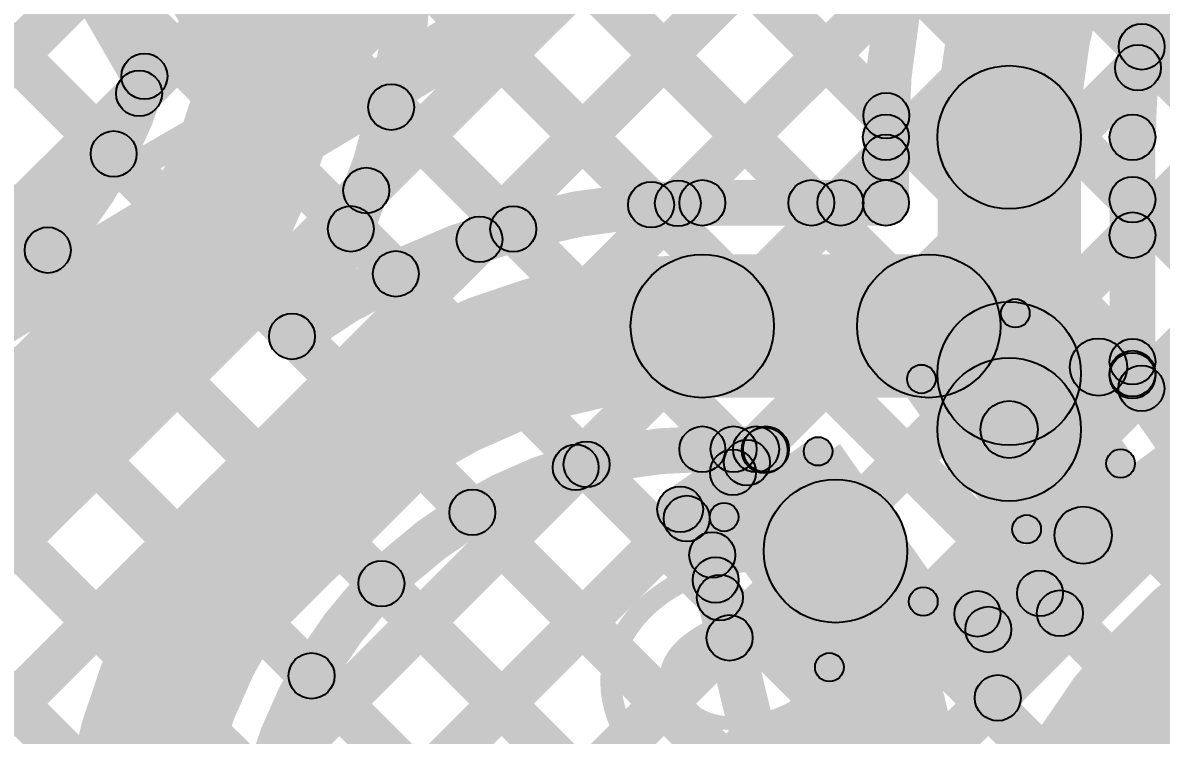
# Model space of a CAD drawing. Header units: millimetres. Extents: x -2.17 to 2.17, y -2.17 to 2.17.
# Drawn here: x 0.5701 to 0.7687, y -1.099 to -0.9746 of the extents above; entities that cross this region are included whole.
import ezdxf

# ---------------------------------------------------------------- set-up
doc = ezdxf.new("R2010")
doc.units = ezdxf.units.MM
doc.header["$MEASUREMENT"] = 0
for name, color, linetype in [('BottomLayer', 5, 'Continuous'), ('Mechanical2', 216, 'Continuous'), ('TopLayer', 1, 'Continuous'), ('TopOverlay', 2, 'Continuous'), ('TopPaste', 8, 'Continuous'), ('TopSolder', 216, 'Continuous')]:
    doc.layers.add(name, color=color, linetype=linetype)

# ---------------------------------------------------------------- blocks, each defined once
blk = doc.blocks.new('C__0402_20')
at = {"layer": 'TopLayer'}
for points in [[(-0.0275, -0.0125), (-0.0275, 0.0125), (-0.0095, 0.0125), (-0.0095, -0.0125)], [(0.0095, -0.0125), (0.0095, 0.0125), (0.0275, 0.0125), (0.0275, -0.0125)]]:
    blk.add_hatch(color=1, dxfattribs=at).paths.add_polyline_path(points)
at = {"layer": 'TopOverlay'}
h = blk.add_hatch(color=2, dxfattribs=at)
edge = h.paths.add_edge_path()
edge.add_arc((-0.031, 0.016), 0.0025, 0, 360)
h = blk.add_hatch(color=2, dxfattribs=at)
edge = h.paths.add_edge_path()
edge.add_arc((-0.031, 0.016), 0.0025, 0, 360)
for points in [[(-0.011, 0.0185), (-0.011, 0.0135), (-0.031, 0.0135), (-0.031, 0.0185)], [(0.031, 0.0185), (0.031, 0.0135), (0.011, 0.0135), (0.011, 0.0185)], [(-0.0285, -0.016), (-0.0335, -0.016), (-0.0335, 0.016), (-0.0285, 0.016)], [(0.0335, -0.016), (0.0285, -0.016), (0.0285, 0.016), (0.0335, 0.016)], [(-0.011, -0.0135), (-0.011, -0.0185), (-0.031, -0.0185), (-0.031, -0.0135)], [(0.031, -0.0135), (0.031, -0.0185), (0.011, -0.0185), (0.011, -0.0135)]]:
    blk.add_hatch(color=2, dxfattribs=at).paths.add_polyline_path(points)
h = blk.add_hatch(color=2, dxfattribs=at)
edge = h.paths.add_edge_path()
edge.add_arc((-0.011, 0.016), 0.0025, 0, 360)
h = blk.add_hatch(color=2, dxfattribs=at)
edge = h.paths.add_edge_path()
edge.add_arc((0.011, 0.016), 0.0025, 0, 360)
h = blk.add_hatch(color=2, dxfattribs=at)
edge = h.paths.add_edge_path()
edge.add_arc((0.031, 0.016), 0.0025, 0, 360)
h = blk.add_hatch(color=2, dxfattribs=at)
edge = h.paths.add_edge_path()
edge.add_arc((0.031, 0.016), 0.0025, 0, 360)
h = blk.add_hatch(color=2, dxfattribs=at)
edge = h.paths.add_edge_path()
edge.add_arc((-0.031, -0.016), 0.0025, 0, 360)
h = blk.add_hatch(color=2, dxfattribs=at)
edge = h.paths.add_edge_path()
edge.add_arc((-0.031, -0.016), 0.0025, 0, 360)
h = blk.add_hatch(color=2, dxfattribs=at)
edge = h.paths.add_edge_path()
edge.add_arc((-0.011, -0.016), 0.0025, 0, 360)
h = blk.add_hatch(color=2, dxfattribs=at)
edge = h.paths.add_edge_path()
edge.add_arc((0.011, -0.016), 0.0025, 0, 360)
h = blk.add_hatch(color=2, dxfattribs=at)
edge = h.paths.add_edge_path()
edge.add_arc((0.031, -0.016), 0.0025, 0, 360)
h = blk.add_hatch(color=2, dxfattribs=at)
edge = h.paths.add_edge_path()
edge.add_arc((0.031, -0.016), 0.0025, 0, 360)
at = {"layer": 'TopPaste'}
for points in [[(-0.0275, -0.0125), (-0.0275, 0.0125), (-0.0095, 0.0125), (-0.0095, -0.0125)], [(0.0095, -0.0125), (0.0095, 0.0125), (0.0275, 0.0125), (0.0275, -0.0125)]]:
    blk.add_hatch(color=8, dxfattribs=at).paths.add_polyline_path(points)
at = {"layer": 'TopSolder'}
for points in [[(-0.02986, -0.01486), (-0.02986, 0.01486), (-0.00714, 0.01486), (-0.00714, -0.01486)], [(0.00714, -0.01486), (0.00714, 0.01486), (0.02986, 0.01486), (0.02986, -0.01486)]]:
    blk.add_hatch(color=216, dxfattribs=at).paths.add_polyline_path(points)
at = {"layer": 'TopOverlay'}
for centre in [(-0.031, 0.016), (-0.031, 0.016), (-0.011, 0.016), (0.011, 0.016), (0.031, 0.016), (0.031, 0.016), (-0.031, -0.016), (-0.031, -0.016), (-0.011, -0.016), (0.011, -0.016), (0.031, -0.016), (0.031, -0.016)]:
    blk.add_circle(centre, 0.0025, dxfattribs=at)
blk = doc.blocks.new('WS2812B_M____225')
at = {"layer": 'TopOverlay'}
blk.add_hatch(color=2, dxfattribs=at).paths.add_polyline_path([(-0.07, -0.0725), (-0.07, -0.0675), (0.07, -0.0675), (0.07, -0.0725)])
at = {"layer": 'TopSolder'}
blk.add_hatch(color=216, dxfattribs=at).paths.add_polyline_path([(0.03104, -0.00742), (0.09809, -0.00742), (0.09809, -0.05479), (0.03104, -0.05479)])

msp = doc.modelspace()

# ---------------------------------------------------------------- hatches: boundary and pattern name
at = {"layer": 'BottomLayer'}
for points in [[(0.50465, -0.86528), (0.51031, -0.85962), (0.79008, -1.13939), (0.78442, -1.14505)], [(0.34549, -1.35066), (0.33983, -1.345), (0.82305, -0.86178), (0.82871, -0.86744)], [(0.34549, -1.32238), (0.33983, -1.31672), (0.79477, -0.86178), (0.80042, -0.86744)], [(0.34549, -1.29409), (0.33983, -1.28843), (0.76648, -0.86178), (0.77214, -0.86744)], [(0.34549, -1.43551), (0.33983, -1.42986), (0.9079, -0.86178), (0.91356, -0.86744)], [(0.34549, -1.4638), (0.33983, -1.45814), (0.93619, -0.86178), (0.94185, -0.86744)], [(0.34549, -1.37894), (0.33983, -1.37329), (0.85134, -0.86178), (0.85699, -0.86744)], [(0.34549, -1.40723), (0.33983, -1.40157), (0.87962, -0.86178), (0.88528, -0.86744)], [(0.34549, -1.26581), (0.33983, -1.26015), (0.7382, -0.86178), (0.74386, -0.86744)], [(0.56043, -1.02258), (0.55477, -1.01693), (0.70991, -0.86178), (0.71557, -0.86744)], [(0.56043, -0.9943), (0.55477, -0.98864), (0.68163, -0.86178), (0.68729, -0.86744)], [(0.59257, -0.86834), (0.59823, -0.86269), (0.85932, -1.12378), (0.85366, -1.12944)], [(0.61995, -0.86744), (0.62561, -0.86178), (0.93283, -1.169), (0.92717, -1.17466)], [(0.64823, -0.86744), (0.65389, -0.86178), (0.93283, -1.14072), (0.92717, -1.14638)], [(0.54259, -0.87494), (0.54825, -0.86928), (0.79938, -1.12041), (0.79372, -1.12606)], [(0.57045, -0.87451), (0.57611, -0.86885), (0.83104, -1.12378), (0.82538, -1.12944)], [(0.34549, -1.49208), (0.33983, -1.48642), (0.92717, -0.89908), (0.93283, -0.90474)], [(0.34549, -1.52037), (0.33983, -1.51471), (0.92717, -0.92737), (0.93283, -0.93303)], [(0.55477, -0.94368), (0.56043, -0.93802), (0.86283, -1.24043), (0.85717, -1.24608)], [(0.55477, -0.97197), (0.56043, -0.96631), (0.86283, -1.26871), (0.85717, -1.27437)], [(0.55477, -1.00025), (0.56043, -0.99459), (0.99712, -1.43128), (0.99146, -1.43694)], [(0.49954, -1.02987), (0.5052, -1.02422), (0.91226, -1.43128), (0.90661, -1.43694)], [(0.52782, -1.02987), (0.53348, -1.02422), (0.94055, -1.43128), (0.93489, -1.43694)], [(0.55477, -1.02853), (0.56043, -1.02288), (0.96883, -1.43128), (0.96317, -1.43694)]]:
    msp.add_hatch(color=5, dxfattribs=at).paths.add_polyline_path(points)
at = {"layer": 'TopLayer'}
for points in [[(0.49144, -0.90864), (0.4971, -0.90298), (0.5888, -0.99468), (0.58314, -1.00034)], [(0.76648, -1.01452), (0.76083, -1.00886), (0.8564, -0.91328), (0.86206, -0.91894)], [(0.76743, -0.98529), (0.76177, -0.97963), (0.82717, -0.91423), (0.83283, -0.91989)], [(0.558, -0.9342), (0.56493, -0.9302), (0.59481, -0.98196), (0.58788, -0.98596)], [(0.76804, -1.04125), (0.76238, -1.03559), (0.85629, -0.94168), (0.86195, -0.94734)], [(0.6526, -1.01526), (0.64694, -1.00961), (0.69979, -0.95676), (0.70545, -0.96242)], [(0.63285, -1.00673), (0.62719, -1.00107), (0.66998, -0.95828), (0.67564, -0.96394)], [(0.65988, -0.96394), (0.66554, -0.95828), (0.71048, -1.00323), (0.70482, -1.00888)], [(0.68794, -0.96372), (0.6936, -0.95806), (0.72354, -0.988), (0.71788, -0.99366)], [(0.63588, -0.96822), (0.64154, -0.96257), (0.68253, -1.00355), (0.67687, -1.00921)], [(0.52438, -0.96986), (0.53004, -0.9642), (0.57731, -1.01147), (0.57165, -1.01713)], [(0.55011, -1.00462), (0.54445, -0.99896), (0.57891, -0.9645), (0.58457, -0.97016)], [(0.68719, -1.00896), (0.68153, -1.0033), (0.72111, -0.96372), (0.72677, -0.96938)], [(0.76243, -0.98164), (0.76809, -0.97598), (0.82613, -1.03402), (0.82048, -1.03968)], [(0.54385, -1.03917), (0.53819, -1.03351), (0.58758, -0.98412), (0.59324, -0.98978)], [(0.63154, -0.99217), (0.6372, -0.98651), (0.65847, -1.00779), (0.65282, -1.01344)], [(0.72465, -1.00605), (0.71665, -1.00605), (0.71665, -0.99461), (0.72465, -0.99461)], [(0.75465, -1.03584), (0.72965, -1.03584), (0.72965, -0.99461), (0.75465, -0.99461)], [(0.76765, -1.03584), (0.75965, -1.03584), (0.75965, -0.99461), (0.76765, -0.99461)], [(0.71555, -1.00888), (0.70989, -1.00323), (0.71783, -0.99529), (0.72348, -1.00095)], [(0.68863, -1.01005), (0.68863, -1.00205), (0.72065, -1.00205), (0.72065, -1.01005)], [(0.76083, -1.00832), (0.76648, -1.00266), (0.8038, -1.03997), (0.79814, -1.04563)], [(0.6245, -1.01341), (0.63016, -1.00776), (0.63801, -1.01561), (0.63236, -1.02127)], [(0.68863, -1.04005), (0.68863, -1.01505), (0.72811, -1.01505), (0.72811, -1.04005)], [(0.74502, -1.04969), (0.73929, -1.0415), (0.75485, -1.0306), (0.76059, -1.03879)], [(0.76083, -1.0366), (0.76648, -1.03094), (0.78462, -1.04908), (0.77896, -1.05473)], [(0.76038, -1.0385), (0.76693, -1.03391), (0.77947, -1.05182), (0.77292, -1.05641)], [(0.75465, -1.0456), (0.72965, -1.0456), (0.72965, -1.03584), (0.75465, -1.03584)], [(0.73806, -1.04846), (0.74625, -1.04273), (0.75916, -1.06116), (0.75096, -1.0669)], [(0.68706, -1.06281), (0.68247, -1.05626), (0.6972, -1.04594), (0.70179, -1.0525)], [(0.68863, -1.05305), (0.68863, -1.04505), (0.69973, -1.04505), (0.69973, -1.05305)], [(0.6968, -1.05592), (0.69114, -1.05026), (0.69518, -1.04623), (0.70083, -1.05188)], [(0.69126, -1.05188), (0.69691, -1.04623), (0.69924, -1.04855), (0.69358, -1.05421)], [(0.61612, -1.10831), (0.61047, -1.10265), (0.66372, -1.04939), (0.66938, -1.05505)], [(0.66561, -1.05452), (0.67127, -1.04887), (0.69452, -1.07212), (0.68886, -1.07777)], [(0.74081, -1.08377), (0.73622, -1.07722), (0.7739, -1.05084), (0.77849, -1.05739)], [(0.6457, -1.0629), (0.65136, -1.05724), (0.70353, -1.10941), (0.69787, -1.11507)], [(0.68149, -1.06183), (0.68805, -1.05724), (0.69363, -1.06522), (0.68708, -1.06981)], [(0.61519, -1.13753), (0.60953, -1.13187), (0.68308, -1.05833), (0.68873, -1.06398)], [(0.6997, -1.06975), (0.724, -1.06388), (0.74907, -1.16768), (0.72477, -1.17355)], [(0.62984, -1.07532), (0.6355, -1.06967), (0.69956, -1.13373), (0.6939, -1.13938)], [(0.68706, -1.07281), (0.69483, -1.07093), (0.71046, -1.13561), (0.70268, -1.13749)], [(0.74468, -1.07703), (0.75034, -1.07137), (0.75381, -1.07484), (0.74816, -1.0805)], [(0.73334, -1.08007), (0.73989, -1.07549), (0.74179, -1.0782), (0.73524, -1.08279)], [(0.73272, -1.07872), (0.7405, -1.07684), (0.74404, -1.0915), (0.73627, -1.09338)], [(0.63809, -1.14291), (0.63243, -1.13726), (0.69056, -1.07913), (0.69621, -1.08479)], [(0.61765, -1.09142), (0.62331, -1.08576), (0.67127, -1.13373), (0.66562, -1.13938)]]:
    msp.add_hatch(color=1, dxfattribs=at).paths.add_polyline_path(points)
h = msp.add_hatch(color=1, dxfattribs=at)
edge = h.paths.add_edge_path()
edge.add_arc((0.76526, -0.97881), 0.004, 0, 360)
h = msp.add_hatch(color=1, dxfattribs=at)
edge = h.paths.add_edge_path()
edge.add_arc((0.7646, -0.98246), 0.004, 0, 360)
h = msp.add_hatch(color=1, dxfattribs=at)
edge = h.paths.add_edge_path()
edge.add_arc((0.59134, -0.98396), 0.004, 0, 360)
h = msp.add_hatch(color=1, dxfattribs=at)
edge = h.paths.add_edge_path()
edge.add_arc((0.59134, -0.98396), 0.004, 0, 360)
h = msp.add_hatch(color=1, dxfattribs=at)
edge = h.paths.add_edge_path()
edge.add_arc((0.74215, -0.99461), 0.0125, 0, 360)
h = msp.add_hatch(color=1, dxfattribs=at)
edge = h.paths.add_edge_path()
edge.add_arc((0.74215, -0.99461), 0.0125, 0, 360)
h = msp.add_hatch(color=1, dxfattribs=at)
edge = h.paths.add_edge_path()
edge.add_arc((0.59041, -0.98695), 0.004, 0, 360)
h = msp.add_hatch(color=1, dxfattribs=at)
edge = h.paths.add_edge_path()
edge.add_arc((0.63437, -0.98934), 0.004, 0, 360)
h = msp.add_hatch(color=1, dxfattribs=at)
edge = h.paths.add_edge_path()
edge.add_arc((0.72071, -0.99083), 0.004, 0, 360)
h = msp.add_hatch(color=1, dxfattribs=at)
edge = h.paths.add_edge_path()
edge.add_arc((0.72065, -0.99461), 0.004, 0, 360)
h = msp.add_hatch(color=1, dxfattribs=at)
edge = h.paths.add_edge_path()
edge.add_arc((0.72065, -0.99461), 0.004, 0, 360)
h = msp.add_hatch(color=1, dxfattribs=at)
edge = h.paths.add_edge_path()
edge.add_arc((0.76365, -0.99461), 0.004, 0, 360)
h = msp.add_hatch(color=1, dxfattribs=at)
edge = h.paths.add_edge_path()
edge.add_arc((0.76365, -0.99461), 0.004, 0, 360)
h = msp.add_hatch(color=1, dxfattribs=at)
edge = h.paths.add_edge_path()
edge.add_arc((0.58597, -0.99751), 0.004, 0, 360)
h = msp.add_hatch(color=1, dxfattribs=at)
edge = h.paths.add_edge_path()
edge.add_arc((0.72065, -0.99812), 0.004, 0, 360)
h = msp.add_hatch(color=1, dxfattribs=at)
edge = h.paths.add_edge_path()
edge.add_arc((0.63002, -1.0039), 0.004, 0, 360)
h = msp.add_hatch(color=1, dxfattribs=at)
edge = h.paths.add_edge_path()
edge.add_arc((0.6797, -1.00638), 0.004, 0, 360)
h = msp.add_hatch(color=1, dxfattribs=at)
edge = h.paths.add_edge_path()
edge.add_arc((0.68436, -1.00613), 0.004, 0, 360)
h = msp.add_hatch(color=1, dxfattribs=at)
edge = h.paths.add_edge_path()
edge.add_arc((0.68863, -1.00605), 0.004, 0, 360)
h = msp.add_hatch(color=1, dxfattribs=at)
edge = h.paths.add_edge_path()
edge.add_arc((0.68863, -1.00605), 0.004, 0, 360)
h = msp.add_hatch(color=1, dxfattribs=at)
edge = h.paths.add_edge_path()
edge.add_arc((0.70765, -1.00605), 0.004, 0, 360)
h = msp.add_hatch(color=1, dxfattribs=at)
edge = h.paths.add_edge_path()
edge.add_arc((0.71272, -1.00605), 0.004, 0, 360)
h = msp.add_hatch(color=1, dxfattribs=at)
edge = h.paths.add_edge_path()
edge.add_arc((0.72065, -1.00605), 0.004, 0, 360)
h = msp.add_hatch(color=1, dxfattribs=at)
edge = h.paths.add_edge_path()
edge.add_arc((0.72065, -1.00605), 0.004, 0, 360)
h = msp.add_hatch(color=1, dxfattribs=at)
edge = h.paths.add_edge_path()
edge.add_arc((0.76365, -1.00549), 0.004, 0, 360)
h = msp.add_hatch(color=1, dxfattribs=at)
edge = h.paths.add_edge_path()
edge.add_arc((0.62733, -1.01059), 0.004, 0, 360)
h = msp.add_hatch(color=1, dxfattribs=at)
edge = h.paths.add_edge_path()
edge.add_arc((0.64977, -1.01243), 0.004, 0, 360)
h = msp.add_hatch(color=1, dxfattribs=at)
edge = h.paths.add_edge_path()
edge.add_arc((0.65565, -1.01062), 0.004, 0, 360)
h = msp.add_hatch(color=1, dxfattribs=at)
edge = h.paths.add_edge_path()
edge.add_arc((0.76365, -1.01169), 0.004, 0, 360)
h = msp.add_hatch(color=1, dxfattribs=at)
edge = h.paths.add_edge_path()
edge.add_arc((0.57448, -1.0143), 0.004, 0, 360)
h = msp.add_hatch(color=1, dxfattribs=at)
edge = h.paths.add_edge_path()
edge.add_arc((0.63518, -1.01844), 0.004, 0, 360)
h = msp.add_hatch(color=1, dxfattribs=at)
edge = h.paths.add_edge_path()
edge.add_arc((0.68863, -1.02755), 0.0125, 0, 360)
h = msp.add_hatch(color=1, dxfattribs=at)
edge = h.paths.add_edge_path()
edge.add_arc((0.68863, -1.02755), 0.0125, 0, 360)
h = msp.add_hatch(color=1, dxfattribs=at)
edge = h.paths.add_edge_path()
edge.add_arc((0.72811, -1.02755), 0.0125, 0, 360)
h = msp.add_hatch(color=1, dxfattribs=at)
edge = h.paths.add_edge_path()
edge.add_arc((0.72811, -1.02755), 0.0125, 0, 360)
h = msp.add_hatch(color=1, dxfattribs=at)
edge = h.paths.add_edge_path()
edge.add_arc((0.74215, -1.03584), 0.0125, 0, 360)
h = msp.add_hatch(color=1, dxfattribs=at)
edge = h.paths.add_edge_path()
edge.add_arc((0.74215, -1.03584), 0.0125, 0, 360)
h = msp.add_hatch(color=1, dxfattribs=at)
edge = h.paths.add_edge_path()
edge.add_arc((0.74215, -1.03584), 0.0125, 0, 360)
h = msp.add_hatch(color=1, dxfattribs=at)
edge = h.paths.add_edge_path()
edge.add_arc((0.61707, -1.02936), 0.004, 0, 360)
h = msp.add_hatch(color=1, dxfattribs=at)
edge = h.paths.add_edge_path()
edge.add_arc((0.61707, -1.02936), 0.004, 0, 360)
h = msp.add_hatch(color=1, dxfattribs=at)
edge = h.paths.add_edge_path()
edge.add_arc((0.75772, -1.0347), 0.005, 0, 360)
h = msp.add_hatch(color=1, dxfattribs=at)
edge = h.paths.add_edge_path()
edge.add_arc((0.76365, -1.03377), 0.004, 0, 360)
h = msp.add_hatch(color=1, dxfattribs=at)
edge = h.paths.add_edge_path()
edge.add_arc((0.76365, -1.03584), 0.004, 0, 360)
h = msp.add_hatch(color=1, dxfattribs=at)
edge = h.paths.add_edge_path()
edge.add_arc((0.76365, -1.0362), 0.004, 0, 360)
h = msp.add_hatch(color=1, dxfattribs=at)
edge = h.paths.add_edge_path()
edge.add_arc((0.74215, -1.0456), 0.0125, 0, 360)
h = msp.add_hatch(color=1, dxfattribs=at)
edge = h.paths.add_edge_path()
edge.add_arc((0.76521, -1.03842), 0.004, 0, 360)
h = msp.add_hatch(color=1, dxfattribs=at)
edge = h.paths.add_edge_path()
edge.add_arc((0.74215, -1.0456), 0.005, 0, 360)
h = msp.add_hatch(color=1, dxfattribs=at)
edge = h.paths.add_edge_path()
edge.add_arc((0.74215, -1.0456), 0.005, 0, 360)
h = msp.add_hatch(color=1, dxfattribs=at)
edge = h.paths.add_edge_path()
edge.add_arc((0.68863, -1.04905), 0.004, 0, 360)
h = msp.add_hatch(color=1, dxfattribs=at)
edge = h.paths.add_edge_path()
edge.add_arc((0.68863, -1.04905), 0.004, 0, 360)
h = msp.add_hatch(color=1, dxfattribs=at)
edge = h.paths.add_edge_path()
edge.add_arc((0.69408, -1.04905), 0.004, 0, 360)
h = msp.add_hatch(color=1, dxfattribs=at)
edge = h.paths.add_edge_path()
edge.add_arc((0.69801, -1.04905), 0.004, 0, 360)
h = msp.add_hatch(color=1, dxfattribs=at)
edge = h.paths.add_edge_path()
edge.add_arc((0.6995, -1.04922), 0.004, 0, 360)
h = msp.add_hatch(color=1, dxfattribs=at)
edge = h.paths.add_edge_path()
edge.add_arc((0.69973, -1.04905), 0.004, 0, 360)
h = msp.add_hatch(color=1, dxfattribs=at)
edge = h.paths.add_edge_path()
edge.add_arc((0.66655, -1.05222), 0.004, 0, 360)
h = msp.add_hatch(color=1, dxfattribs=at)
edge = h.paths.add_edge_path()
edge.add_arc((0.66844, -1.05169), 0.004, 0, 360)
h = msp.add_hatch(color=1, dxfattribs=at)
edge = h.paths.add_edge_path()
edge.add_arc((0.69641, -1.05138), 0.004, 0, 360)
h = msp.add_hatch(color=1, dxfattribs=at)
edge = h.paths.add_edge_path()
edge.add_arc((0.69397, -1.05309), 0.004, 0, 360)
h = msp.add_hatch(color=1, dxfattribs=at)
edge = h.paths.add_edge_path()
edge.add_arc((0.64853, -1.06007), 0.004, 0, 360)
h = msp.add_hatch(color=1, dxfattribs=at)
edge = h.paths.add_edge_path()
edge.add_arc((0.68477, -1.05953), 0.004, 0, 360)
h = msp.add_hatch(color=1, dxfattribs=at)
edge = h.paths.add_edge_path()
edge.add_arc((0.68477, -1.05953), 0.004, 0, 360)
h = msp.add_hatch(color=1, dxfattribs=at)
edge = h.paths.add_edge_path()
edge.add_arc((0.71185, -1.06682), 0.0125, 0, 360)
h = msp.add_hatch(color=1, dxfattribs=at)
edge = h.paths.add_edge_path()
edge.add_arc((0.68591, -1.06115), 0.004, 0, 360)
h = msp.add_hatch(color=1, dxfattribs=at)
edge = h.paths.add_edge_path()
edge.add_arc((0.75506, -1.06403), 0.005, 0, 360)
h = msp.add_hatch(color=1, dxfattribs=at)
edge = h.paths.add_edge_path()
edge.add_arc((0.69036, -1.06751), 0.004, 0, 360)
h = msp.add_hatch(color=1, dxfattribs=at)
edge = h.paths.add_edge_path()
edge.add_arc((0.69036, -1.06751), 0.004, 0, 360)
h = msp.add_hatch(color=1, dxfattribs=at)
edge = h.paths.add_edge_path()
edge.add_arc((0.69095, -1.07187), 0.004, 0, 360)
h = msp.add_hatch(color=1, dxfattribs=at)
edge = h.paths.add_edge_path()
edge.add_arc((0.69095, -1.07187), 0.004, 0, 360)
h = msp.add_hatch(color=1, dxfattribs=at)
edge = h.paths.add_edge_path()
edge.add_arc((0.63267, -1.0725), 0.004, 0, 360)
h = msp.add_hatch(color=1, dxfattribs=at)
edge = h.paths.add_edge_path()
edge.add_arc((0.69169, -1.07494), 0.004, 0, 360)
h = msp.add_hatch(color=1, dxfattribs=at)
edge = h.paths.add_edge_path()
edge.add_arc((0.74751, -1.0742), 0.004, 0, 360)
h = msp.add_hatch(color=1, dxfattribs=at)
edge = h.paths.add_edge_path()
edge.add_arc((0.73661, -1.07778), 0.004, 0, 360)
h = msp.add_hatch(color=1, dxfattribs=at)
edge = h.paths.add_edge_path()
edge.add_arc((0.73661, -1.07778), 0.004, 0, 360)
h = msp.add_hatch(color=1, dxfattribs=at)
edge = h.paths.add_edge_path()
edge.add_arc((0.75099, -1.07767), 0.004, 0, 360)
h = msp.add_hatch(color=1, dxfattribs=at)
edge = h.paths.add_edge_path()
edge.add_arc((0.69338, -1.08196), 0.004, 0, 360)
h = msp.add_hatch(color=1, dxfattribs=at)
edge = h.paths.add_edge_path()
edge.add_arc((0.73851, -1.0805), 0.004, 0, 360)
h = msp.add_hatch(color=1, dxfattribs=at)
edge = h.paths.add_edge_path()
edge.add_arc((0.73851, -1.0805), 0.004, 0, 360)
h = msp.add_hatch(color=1, dxfattribs=at)
edge = h.paths.add_edge_path()
edge.add_arc((0.62048, -1.08859), 0.004, 0, 360)
h = msp.add_hatch(color=1, dxfattribs=at)
edge = h.paths.add_edge_path()
edge.add_arc((0.74015, -1.09244), 0.004, 0, 360)
h = msp.add_hatch(color=1, dxfattribs=at)
edge = h.paths.add_edge_path()
edge.add_arc((0.74015, -1.09244), 0.004, 0, 360)

# ---------------------------------------------------------------- linework, layer by layer
at = {"layer": 'Mechanical2', "const_width": 0.01}
for points in [[(2.16535, 0.001, 1), (-2.16535, 0.001, 1)], [(2.08135, -0.01, 1), (-2.04935, -0.01, 1)], [(1.84055, 0.001, 1), (-1.84055, 0.001, 1)], [(1.6437, 0.001, 1), (-1.6437, 0.001, 1)], [(1.50394, 0, 1), (-1.50394, 0, 1)], [(1.30709, 0.001, 1), (-1.30709, 0.001, 1)], [(1.17323, 0.001, 1), (-1.17323, 0.001, 1)], [(0.97638, 0.001, 1), (-0.97638, 0.001, 1)]]:
    msp.add_lwpolyline(points, format="xyb", close=True, dxfattribs=at)
at = {"layer": 'TopLayer'}
for points, const_width in [([(0.74215, -0.99461, -0.414214), (0.84215, -0.89461)], 0.025), ([(0.76365, -0.99461, -0.414214), (0.84215, -0.91611)], 0.008), ([(0.72065, -0.99461, -0.088516), (0.72815, -0.95259)], 0.008), ([(0.616, -0.96193, -0.414214), (0.516, -1.06193)], 0.025), ([(0.63743, -0.96614, -0.139324), (0.61707, -1.02936)], 0.008), ([(0.59134, -0.98396, -0.333142), (0.516, -1.04043)], 0.008), ([(0.61707, -1.02936, -0.158753), (0.68863, -1.00605)], 0.008), ([(0.58863, -1.12755, -0.414214), (0.68863, -1.02755)], 0.025), ([(0.72811, -1.02755, -0.273065), (0.74215, -1.03584)], 0.025), ([(0.74015, -1.09244, -0.258945), (0.84327, -1.0352)], 0.008), ([(0.74327, -1.1567, -0.414214), (0.84327, -1.0567)], 0.025), ([(0.61013, -1.12755, -0.414214), (0.68863, -1.04905)], 0.008), ([(0.69095, -1.07187, -0.05124), (0.69036, -1.06751)], 0.008), ([(0.76553, -1.14579, -0.362923), (0.84023, -1.07826)], 0.008)]:
    msp.add_lwpolyline(points, format="xyb", dxfattribs=dict(at, const_width=const_width))
for centre, radius in [((0.76526, -0.97881), 0.004), ((0.7646, -0.98246), 0.004), ((0.59134, -0.98396), 0.004), ((0.59134, -0.98396), 0.004), ((0.74215, -0.99461), 0.0125), ((0.74215, -0.99461), 0.0125), ((0.59041, -0.98695), 0.004), ((0.63437, -0.98934), 0.004), ((0.72071, -0.99083), 0.004), ((0.72065, -0.99461), 0.004), ((0.72065, -0.99461), 0.004), ((0.76365, -0.99461), 0.004), ((0.76365, -0.99461), 0.004), ((0.58597, -0.99751), 0.004), ((0.72065, -0.99812), 0.004), ((0.63002, -1.0039), 0.004), ((0.6797, -1.00638), 0.004), ((0.68436, -1.00613), 0.004), ((0.68863, -1.00605), 0.004), ((0.68863, -1.00605), 0.004), ((0.70765, -1.00605), 0.004), ((0.71272, -1.00605), 0.004), ((0.72065, -1.00605), 0.004), ((0.72065, -1.00605), 0.004), ((0.76365, -1.00549), 0.004), ((0.62733, -1.01059), 0.004), ((0.64977, -1.01243), 0.004), ((0.65565, -1.01062), 0.004), ((0.76365, -1.01169), 0.004), ((0.57448, -1.0143), 0.004), ((0.63518, -1.01844), 0.004), ((0.68863, -1.02755), 0.0125), ((0.68863, -1.02755), 0.0125), ((0.72811, -1.02755), 0.0125), ((0.72811, -1.02755), 0.0125), ((0.74215, -1.03584), 0.0125), ((0.74215, -1.03584), 0.0125), ((0.74215, -1.03584), 0.0125), ((0.61707, -1.02936), 0.004), ((0.61707, -1.02936), 0.004), ((0.75772, -1.0347), 0.005), ((0.76365, -1.03377), 0.004), ((0.76365, -1.03584), 0.004), ((0.76365, -1.0362), 0.004), ((0.74215, -1.0456), 0.0125), ((0.76521, -1.03842), 0.004), ((0.74215, -1.0456), 0.005), ((0.74215, -1.0456), 0.005), ((0.68863, -1.04905), 0.004), ((0.68863, -1.04905), 0.004), ((0.69408, -1.04905), 0.004), ((0.69801, -1.04905), 0.004), ((0.6995, -1.04922), 0.004), ((0.69973, -1.04905), 0.004), ((0.66655, -1.05222), 0.004), ((0.66844, -1.05169), 0.004), ((0.69641, -1.05138), 0.004), ((0.69397, -1.05309), 0.004), ((0.64853, -1.06007), 0.004), ((0.68477, -1.05953), 0.004), ((0.68477, -1.05953), 0.004), ((0.71185, -1.06682), 0.0125), ((0.68591, -1.06115), 0.004), ((0.75506, -1.06403), 0.005), ((0.69036, -1.06751), 0.004), ((0.69036, -1.06751), 0.004), ((0.69095, -1.07187), 0.004), ((0.69095, -1.07187), 0.004), ((0.63267, -1.0725), 0.004), ((0.69169, -1.07494), 0.004), ((0.74751, -1.0742), 0.004), ((0.73661, -1.07778), 0.004), ((0.73661, -1.07778), 0.004), ((0.75099, -1.07767), 0.004), ((0.69338, -1.08196), 0.004), ((0.73851, -1.0805), 0.004), ((0.73851, -1.0805), 0.004), ((0.62048, -1.08859), 0.004), ((0.74015, -1.09244), 0.004), ((0.74015, -1.09244), 0.004)]:
    msp.add_circle(centre, radius, dxfattribs=at)

# ---------------------------------------------------------------- block references
for name, p, rotation in [('WS2812B_M____225', (0.54453, -0.94496), 30), ('C__0402_20', (0.727, -1.05621), 215)]:
    msp.add_blockref(name, p, dxfattribs=dict(rotation=rotation))

# ---------------------------------------------------------------- texts
at = {"layer": 'TopOverlay'}
msp.add_text('@', height=0.04, rotation=302, dxfattribs=at).set_placement((0.668, -1.07561))

doc.saveas('drawing.dxf')
